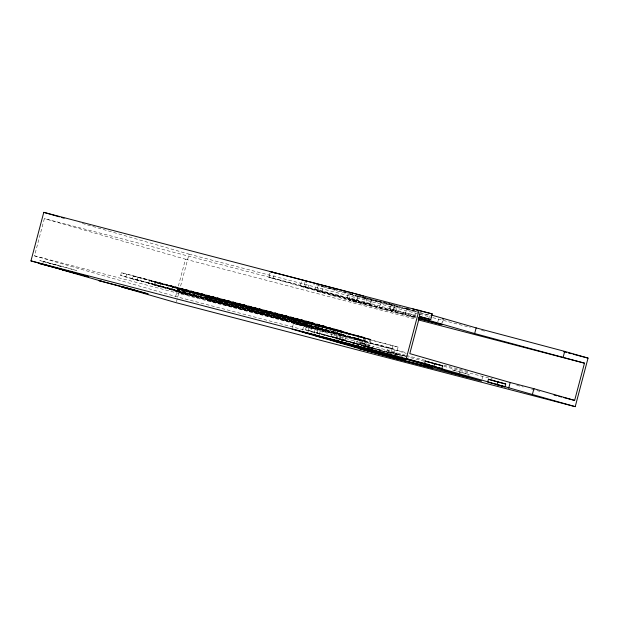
<?xml version="1.0" encoding="UTF-8"?>
<svg xmlns="http://www.w3.org/2000/svg" width="619" height="619" viewBox="0 0 619 619"><rect width="100%" height="100%" fill="white"/><g stroke="black" fill="none" stroke-linecap="round" stroke-linejoin="round"><path stroke-width="0.46" stroke-dasharray="3.1 2.32" d="M424.193 361.217L175.634 296.462L34.517 255.848L44.359 218.592L415.906 315.381M43.036 262.858L43.415 261.45L62.782 267.021M308.03 330.794L309.593 324.867L125.843 277.002L120.651 275.509L121.401 272.685L312.966 322.731L310.73 331.196L347.476 340.767L347.104 342.183M125.843 277.002L126.586 274.178L121.401 272.685M319.218 334.925L321.006 328.155L132.071 278.79L132.814 275.973L319.195 324.518L324.379 326.012L322.143 334.484L358.896 344.056L316.951 332.991L319.195 324.518M137.256 280.283L137.998 277.467L132.814 275.973M336.109 338.732L337.672 332.805L153.922 284.941L148.73 283.448L149.481 280.624L341.046 330.67L338.81 339.135L375.555 348.706L370.371 347.213M153.922 284.941L154.665 282.117L149.481 280.624M342.268 340.651L343.839 334.724L154.897 285.367L155.64 282.543L342.021 331.095L347.205 332.589L344.969 341.054L381.722 350.625L339.785 339.56L342.021 331.095M160.081 286.852L160.832 284.036L155.64 282.543M359.159 344.458L360.498 339.374L176.748 291.51L171.556 290.017L172.306 287.193L363.871 337.239L361.635 345.704L397.468 355.043M176.748 291.51L177.491 288.686L172.306 287.193M175.634 296.462L185.476 259.206L44.359 218.592M365.318 346.377L366.665 341.293L182.915 293.429L177.723 291.936L178.465 289.112L370.038 339.158L367.794 347.623M366.239 346.926L367.578 341.843L183.828 293.979L178.636 292.485L179.386 289.661L370.951 339.707L368.932 347.329M176.461 301.778L189.043 254.161L79.859 222.739M182.915 293.429L183.657 290.605L178.465 289.112M183.828 293.979L184.57 291.154L179.386 289.661M393.622 353.464L394.744 349.232L210.986 301.36L205.802 299.867L206.545 297.05L398.11 347.089L396.098 354.71M210.986 301.36L211.737 298.544L206.545 297.05M394.775 305.956L393.413 310.784L313.949 290.118L268.661 277.235L269.675 273.18M371.895 299.372L370.533 304.2L269.219 277.351L270.194 273.343M273.258 278.38L274.534 273.544M393.491 310.792L300.254 285.97L301.538 281.127M292.423 327.49L293.491 323.451L387.773 348.017L406.265 353.341M300.254 285.97L303.79 286.845L305.066 282.009M305.329 287.796L306.823 282.156L304.966 281.622M307.937 288.044L309.221 283.2M302.614 330.151L304.409 323.373L120.651 275.509M314.87 290.357L316.355 284.709L321.903 286.156M310.73 331.196L305.538 329.703L307.775 321.238M415.163 317.81L356.111 302.389L317.64 291.34C316.464 291.363 317.477 283.711 320.209 285.916M317.64 291.34L319.133 285.699L318.615 285.537M317.129 291.178L321.772 292.346L323.265 286.698L352.853 294.404M314.034 333.432L315.822 326.662L132.071 278.79M330.917 337.239L332.488 331.312L148.73 283.448M335.854 329.176L333.618 337.641L338.81 339.135M347.236 297.654L348.304 293.623M336.86 340.001L338.647 333.231L154.897 285.367M348.768 299.929L350.284 294.28L415.976 311.365L414.482 317.005L348.799 299.921L415.844 317.477M352.304 300.811L353.797 295.162M341.92 340.69L342.292 339.282L305.538 329.703M353.844 301.763L355.337 296.114L319.133 285.699M356.776 300.207L358.269 294.567M356.451 302.002L357.944 296.362L417.338 311.829M363.384 304.316L364.87 298.675L418.506 312.649M353.743 343.808L355.314 337.881L171.556 290.017M367.245 298.203L365.968 303.047L303.79 286.845M356.443 344.21L358.68 335.746M370.116 304.238L371.377 299.209M359.84 344.427L360.266 342.818L365.512 344.187L364.877 346.601M360.134 344.884L361.473 339.8L177.723 291.936M178.636 292.485L362.386 340.349L361.047 345.433L392.276 353.55M364.846 337.664L362.61 346.129L364.444 346.609M363.748 345.835L365.759 338.214M367.245 347.429L367.879 345.007L360.266 342.818M379.656 306.8L380.933 301.956M372.491 348.791L373.133 346.377L367.879 345.007M388.848 309.632L390.334 303.983M416.123 316.696L390.109 309.214L391.386 304.37M392.98 310.63L394.473 304.989L382.921 301.662M321.772 292.346L395.75 311.612L397.243 305.972L398.156 306.212M386.705 352.049L387.773 348.017M388.214 352.822L389.552 347.739L205.802 299.867M388.353 352.992L388.724 351.584L406.002 356.296M390.914 353.217L392.926 345.603M415.953 317.245L405.29 314.173L406.784 308.525L401.963 307.217M396.083 355.979L396.647 353.859L388.724 351.584M397.715 355.43L398.087 354.022M419.465 314.785L420.108 312.363M418.846 317.392L420.123 312.556L425.748 314.042L429.663 315.117L428.379 319.953M419.342 317.361L420.618 312.525M437.788 321.981L438.639 318.754M441.494 324.596L442.562 320.565M442.647 322.337L443.072 320.727M459.244 374.155L459.801 372.042L451.885 369.76L469.163 374.48L468.606 376.592M481.946 379.455L483.013 375.423M268.607 277.219L269.219 277.351M394.705 305.09L393.939 304.904M390.109 309.214L415.96 315.791M321.586 286.264L323.265 286.698M392.013 304.416L379.238 301.089M366.835 303.271L370.611 304.208M328.38 287.843L336.705 290.009M343.174 291.696L350.571 293.623M360.745 296.277L363.523 296.996M364.444 297.236L378.317 300.849M357.48 295.611L397.243 305.972M364.87 298.675L355.337 296.114M419.434 312.889L430.53 315.775M189.043 254.161L432 317.446M432.936 317.694L470.308 327.428M481.52 330.353L485.265 331.327M395.75 311.612L405.29 314.173M185.476 259.206L415.349 319.087M126.586 274.178L312.966 322.731M137.998 277.467L324.379 326.012M154.665 282.117L341.046 330.67M160.832 284.036L347.205 332.589M177.491 288.686L363.871 337.239M183.657 290.605L370.038 339.158M184.57 291.154L370.951 339.707M211.737 298.544L398.11 347.089M34.517 255.848L406.056 352.637M405.538 355.244L373.133 346.377M406.466 355.484L425.137 360.351M443.808 365.21L468.08 371.532M396.647 353.859L405.151 356.08M443.815 366.324L492.407 378.983M516.703 385.312L523.248 387.022M531.651 389.212L540.998 391.641M369.961 348.04L373.636 349M381.9 351.159L391.092 353.55M459.801 372.042L469.163 374.48M357.944 296.362L350.261 294.288M399.108 306.459L401.027 306.962M313.539 283.974L314.498 284.222M406.466 307.844L410.18 308.912M406.784 308.525L417.438 311.597M332.488 331.312L337.672 332.805M355.314 337.881L360.498 339.374M389.552 347.739L394.744 349.232M304.409 323.373L309.593 324.867M315.822 326.662L321.006 328.155M338.647 333.231L343.839 334.724M361.473 339.8L366.665 341.293M362.386 340.349L367.578 341.843M293.491 323.451L365.512 344.187M393.197 353.782L397.522 355.027M342.292 339.282L347.476 340.767M399.363 355.701L402.822 356.699M316.951 332.991L322.143 334.484M339.785 339.56L344.969 341.054M63.231 266.688L39.817 260.591L76.563 270.526L63.231 266.688"/><path stroke-width="0.93" d="M75.82 273.35L39.067 263.415L88.532 276.747L30.95 260.901L43.779 212.348L432.232 313.903L430.739 319.551L419.659 316.727M358.146 346.88L313.585 335.127L358.146 346.88L358.517 345.464M369.62 350.037L330.244 339.785L374.812 351.53L369.62 350.037L369.992 348.629M381.35 352.041L380.971 353.449L375.787 351.956L376.159 350.547M398.009 356.691L397.638 358.099L392.454 356.606L392.825 355.198M404.176 358.61L403.805 360.018L398.613 358.525L398.984 357.117M404.718 360.567L358.772 348.458L387.239 356.513L481.52 381.072L386.279 353.658L291.998 329.099L365.342 350.308L404.718 360.567L405.275 358.455M419.063 310.111L406.234 358.664L575.221 406.652L588.05 358.099L564.698 351.383L476.158 327.9L431.551 315.063M425.268 361.101L424.526 363.926L441.804 368.638L442.546 365.821L425.268 361.101L442.546 365.821M432.441 365.837L431.876 367.957L426.692 366.463L427.064 365.055M433.888 366.363L434.631 363.539M563.429 397.483L574.641 400.408L584.483 363.152L474.665 333.548L476.158 327.9M488.43 379.277L487.679 382.101L504.957 386.821L505.708 383.997L488.43 379.277L496.345 381.559M497.042 384.538L497.784 381.714M508.702 388.152L510.195 382.503L409.801 353.611L419.643 316.355L430.739 319.551M532.425 394.334L533.918 388.686L510.195 382.503M563.205 357.024L564.698 351.383M418.846 318.112L418.614 318.011M442.894 318.978L443.421 319.102L442.987 318.947M412.834 308.966L418.382 310.382M420.224 310.846L432.232 313.903M347.801 291.766L270.178 271.586L276.182 273.335M348.729 292.006L350.586 292.493M563.754 351.77L566.555 352.505M568.428 352.992L571.229 353.72M573.101 354.207L588.05 358.099M418.63 318.197L442.005 324.758L418.87 318.77M418.15 319.822L584.483 363.152M554.082 395.054L556.883 395.781M558.756 396.268L561.557 396.996M497.196 381.776L505.708 383.997M30.95 260.901L429.957 364.839M397.344 356.846L387.981 354.408L405.259 359.121M432.441 366.2L441.804 368.638M375.787 351.956L336.411 341.696L380.971 353.449M392.454 356.606L353.078 346.354L397.638 358.099M398.613 358.525L359.237 348.265L403.805 360.018M460.497 375.021L451.143 372.584L468.421 377.296M495.602 384.384L504.957 386.821M426.692 366.463L387.316 356.204L431.876 367.957M575.221 406.652L176.214 302.706L121.633 286.999L148.134 293.901L128.76 288.322L98.777 280.6L135.53 290.535L122.191 286.698M351.553 292.748L355.205 293.723M356.002 293.94L357.333 294.304M358.269 294.567L363.593 296.099M418.916 317.501L474.665 333.548M43.779 212.348L59.509 216.874M61.358 217.408L64.136 218.213M533.918 388.686L574.641 400.408M62.039 269.845L102.259 281.421M341.549 342.098L302.173 331.846L346.733 343.591L341.549 342.098"/></g></svg>
